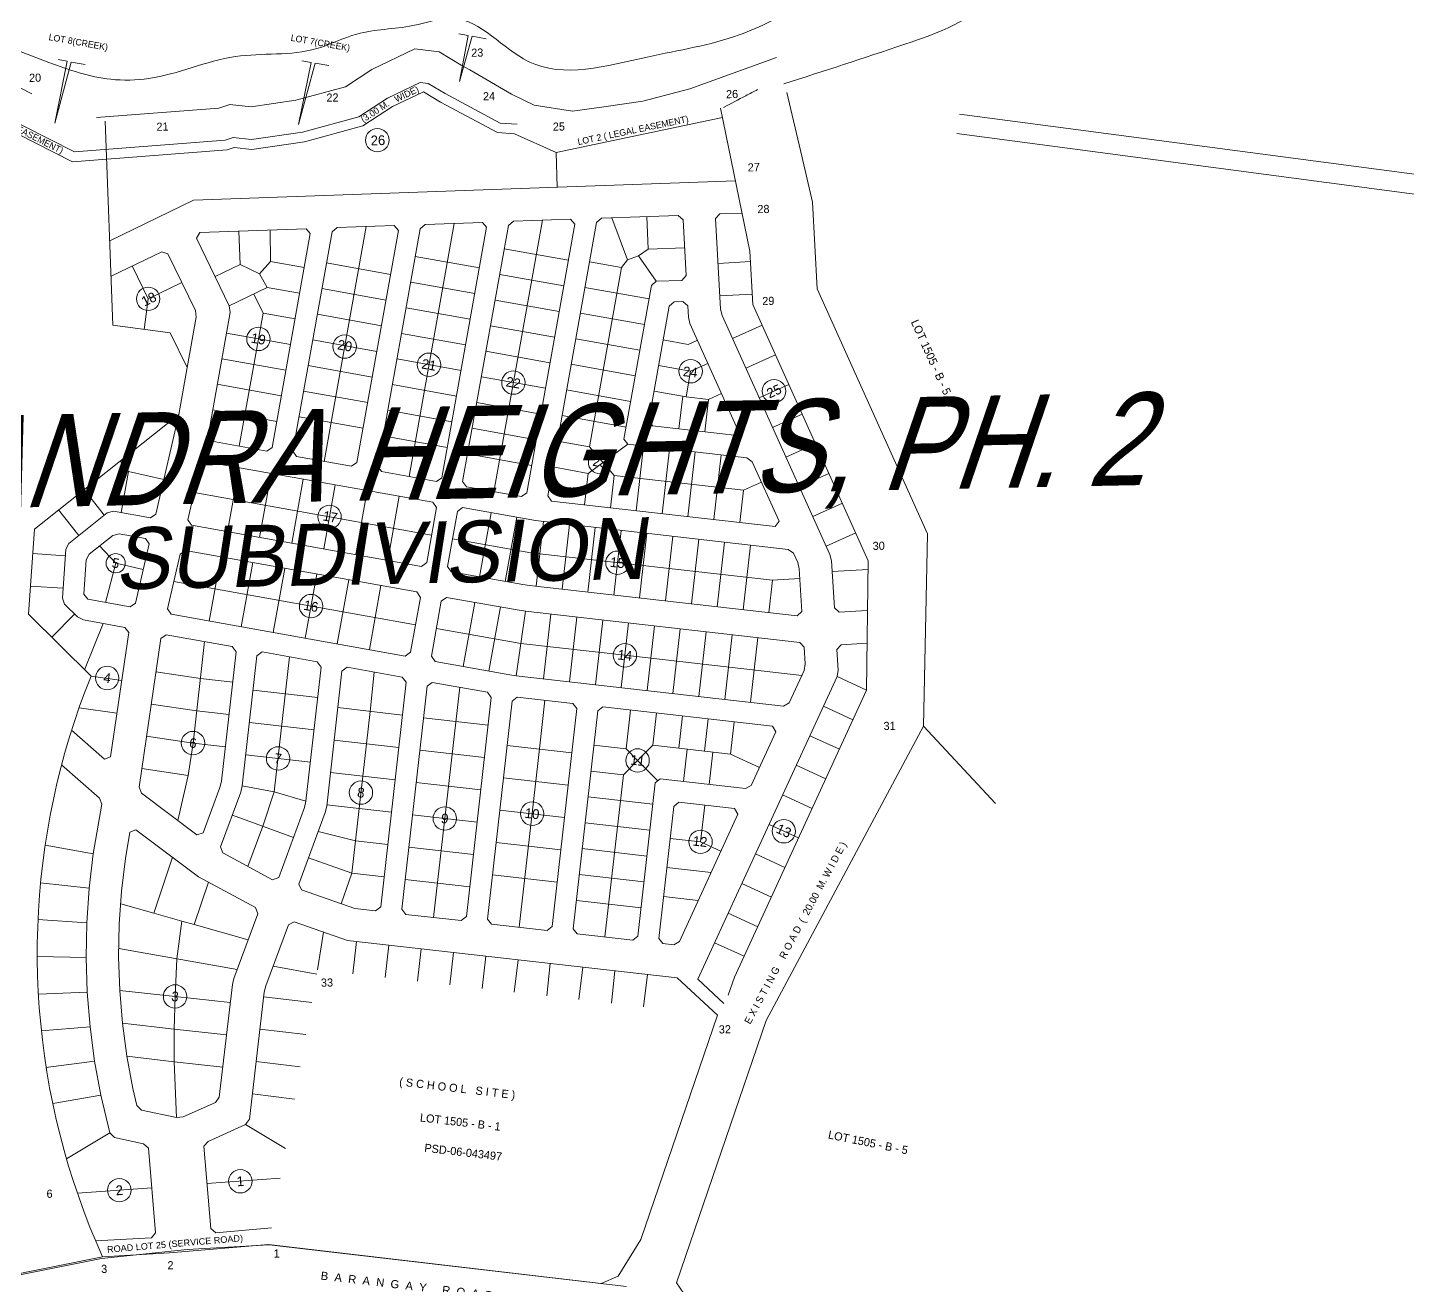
# Model space of a CAD drawing. Header units: metres. Extents: x -460 to 31334, y -1777 to 24987.
# Drawn here: x 76.6594 to 76.9366, y -753.3866 to -753.134 of the extents above; entities that cross this region are included whole.
import ezdxf
from ezdxf.enums import TextEntityAlignment as Align

# ---------------------------------------------------------------- set-up
doc = ezdxf.new("R2010")
doc.units = ezdxf.units.M
doc.header["$MEASUREMENT"] = 0
doc.linetypes.add('CENTERX2', pattern=[4, 2.5, -0.5, 0.5, -0.5])
doc.linetypes.add('PHANTOM2', pattern=[1.25, 0.625, -0.125, 0.125, -0.125, 0.125, -0.125])
doc.layers.add('VICINITY_MAP', color=7, linetype='Continuous', lineweight=13)
doc.styles.add('AREA', font='leroy.shx', dxfattribs={"height": 2})
doc.styles.add('BLKNO', font='leroy.shx', dxfattribs={"height": 3})
doc.styles.add('LDX-0', font='leroy.shx')
doc.styles.add('LOT_NO', font='ARIALN.TTF', dxfattribs={"width": 1.5})
doc.styles.add('PX-0', font='leroy')
doc.styles.get("Standard").update_dxf_attribs({"font": 'arial.ttf'})

msp = doc.modelspace()

# ---------------------------------------------------------------- linework, layer by layer
at = {"layer": 'VICINITY_MAP', "color": 250, "lineweight": 0}
for p, q in [((76.73174, -753.14817), (76.7383, -753.14502)), ((76.73271, -753.14988), (76.73891, -753.14691)), ((76.7383, -753.14502), (76.7399, -753.14522)), ((76.73891, -753.14691), (76.74234, -753.14897)), ((76.7399, -753.14522), (76.74331, -753.14726)), ((76.65061, -753.14978), (76.66885, -753.15899)), ((76.72596, -753.15194), (76.73174, -753.14817)), ((76.72677, -753.15375), (76.73271, -753.14988)), ((76.74234, -753.14897), (76.75379, -753.1551)), ((76.74331, -753.14726), (76.75434, -753.15318)), ((76.64948, -753.1514), (76.66846, -753.16099)), ((76.71463, -753.15503), (76.72596, -753.15194)), ((76.76557, -753.15911), (76.79899, -753.1521)), ((76.80452, -753.17888), (76.79859, -753.15018)), ((76.84661, -753.15137), (77.16485, -753.19337)), ((76.67655, -753.19377), (76.67502, -753.15278)), ((76.7044, -753.15649), (76.71463, -753.15503)), ((76.71503, -753.15695), (76.72677, -753.15375)), ((76.75379, -753.1551), (76.75724, -753.15535)), ((76.75434, -753.15318), (76.75773, -753.15342)), ((76.75724, -753.15535), (76.76557, -753.15911)), ((76.84609, -753.15531), (77.16364, -753.19722)), ((76.66885, -753.15899), (76.69911, -753.15662)), ((76.69911, -753.15662), (76.70072, -753.15609)), ((76.69949, -753.15856), (76.70093, -753.15809)), ((76.70072, -753.15609), (76.7044, -753.15649)), ((76.70093, -753.15809), (76.70444, -753.15847)), ((76.70444, -753.15847), (76.71503, -753.15695)), ((76.66846, -753.16099), (76.69949, -753.15856)), ((76.76557, -753.15911), (76.76581, -753.16605)), ((76.69273, -753.16867), (76.8016, -753.16476)), ((76.67592, -753.1768), (76.69273, -753.16867)), ((76.7747, -753.17227), (76.79012, -753.17172)), ((76.78407, -753.17848), (76.78383, -753.17194)), ((76.79108, -753.1726), (76.79012, -753.17172)), ((76.79762, -753.17238), (76.7985, -753.17142)), ((76.7985, -753.17142), (76.80295, -753.17126)), ((76.69401, -753.17517), (76.71535, -753.1744)), ((76.70822, -753.181), (76.70814, -753.17468)), ((76.7162, -753.17539), (76.71535, -753.1744)), ((76.72741, -753.17397), (76.71898, -753.22111)), ((76.72058, -753.17504), (76.72157, -753.17418)), ((76.72157, -753.17418), (76.73306, -753.17377)), ((76.73391, -753.17475), (76.72558, -753.22135)), ((76.73829, -753.1744), (76.72976, -753.2221)), ((76.73306, -753.17377), (76.73391, -753.17475)), ((76.74512, -753.17333), (76.73603, -753.22416)), ((76.73829, -753.1744), (76.73928, -753.17354)), ((76.73928, -753.17354), (76.75077, -753.17313)), ((76.75162, -753.17412), (76.74263, -753.2244)), ((76.756, -753.17376), (76.74681, -753.22515)), ((76.75077, -753.17313), (76.75162, -753.17412)), ((76.76283, -753.1727), (76.75308, -753.22721)), ((76.756, -753.17376), (76.75699, -753.17291)), ((76.75699, -753.17291), (76.76848, -753.17249)), ((76.76933, -753.17348), (76.75968, -753.22745)), ((76.77371, -753.17313), (76.76389, -753.22806)), ((76.76848, -753.17249), (76.76933, -753.17348)), ((76.77371, -753.17313), (76.7747, -753.17227)), ((76.77994, -753.18064), (76.7768, -753.1722)), ((76.79108, -753.1726), (76.7917, -753.18381)), ((76.79762, -753.17238), (76.79861, -753.19056)), ((76.69334, -753.17629), (76.69401, -753.17517)), ((76.69992, -753.18991), (76.69334, -753.17629)), ((76.70211, -753.18159), (76.70187, -753.17489)), ((76.7162, -753.17539), (76.70853, -753.2183)), ((76.72058, -753.17504), (76.71271, -753.21905)), ((76.67618, -753.18393), (76.68636, -753.17901)), ((76.68636, -753.17901), (76.6876, -753.17944)), ((76.69311, -753.19084), (76.6876, -753.17944)), ((76.7373, -753.17997), (76.75017, -753.18227)), ((76.75517, -753.17843), (76.76804, -753.18074)), ((76.78213, -753.17982), (76.77994, -753.18064)), ((76.78213, -753.17982), (76.78407, -753.17848)), ((76.78571, -753.18496), (76.78213, -753.17982)), ((76.78407, -753.17848), (76.79139, -753.17821)), ((76.68363, -753.18848), (76.68044, -753.18187)), ((76.70211, -753.18159), (76.69707, -753.18402)), ((76.70598, -753.18347), (76.70211, -753.18159)), ((76.70598, -753.18347), (76.70822, -753.181)), ((76.71498, -753.18221), (76.70822, -753.181)), ((76.73233, -753.18359), (76.71946, -753.18128)), ((76.77873, -753.18219), (76.77229, -753.21823)), ((76.77873, -753.18219), (76.7723, -753.18104)), ((76.77994, -753.18064), (76.77873, -753.18219)), ((76.79811, -753.18136), (76.80464, -753.181)), ((76.69039, -753.18522), (76.68363, -753.18848)), ((76.70755, -753.18619), (76.70598, -753.18347)), ((76.73638, -753.18512), (76.74924, -753.18742)), ((76.75425, -753.18358), (76.76712, -753.18588)), ((76.78473, -753.18581), (76.77921, -753.21664)), ((76.78571, -753.18496), (76.78473, -753.18581)), ((76.78571, -753.18496), (76.79082, -753.18477)), ((76.79082, -753.18477), (76.7917, -753.18381)), ((76.68363, -753.18848), (76.68281, -753.19462)), ((76.70755, -753.18619), (76.69992, -753.18991)), ((76.70671, -753.19135), (76.70488, -753.18751)), ((76.71406, -753.18736), (76.70755, -753.18619)), ((76.73141, -753.18873), (76.71854, -753.18643)), ((76.75333, -753.18873), (76.7662, -753.19103)), ((76.78425, -753.18849), (76.77138, -753.18619)), ((76.79847, -753.18788), (76.80499, -753.18753)), ((76.69329, -753.19214), (76.69311, -753.19084)), ((76.70009, -753.1912), (76.69566, -753.216)), ((76.70009, -753.1912), (76.69992, -753.18991)), ((76.70671, -753.19135), (76.70193, -753.21806)), ((76.71314, -753.1925), (76.70671, -753.19135)), ((76.73545, -753.19027), (76.74832, -753.19257)), ((76.78333, -753.19364), (76.77046, -753.19134)), ((76.7883, -753.18994), (76.78419, -753.21293)), ((76.7883, -753.18994), (76.78929, -753.18908)), ((76.78929, -753.18908), (76.79107, -753.18902)), ((76.79203, -753.1899), (76.79107, -753.18902)), ((76.79203, -753.1899), (76.79215, -753.19214)), ((76.79861, -753.19056), (76.79892, -753.19183)), ((76.68803, -753.19532), (76.67655, -753.19377)), ((76.69329, -753.19214), (76.69148, -753.20224)), ((76.73049, -753.19388), (76.71762, -753.19158)), ((76.75241, -753.19388), (76.76527, -753.19618)), ((76.79215, -753.19214), (76.79246, -753.19341)), ((76.79246, -753.19341), (76.8021, -753.21478)), ((76.79892, -753.19183), (76.82057, -753.23983)), ((76.80101, -753.19645), (76.80696, -753.19376)), ((76.68803, -753.19532), (76.69148, -753.20224)), ((76.71222, -753.19765), (76.69935, -753.19535)), ((76.72957, -753.19903), (76.7167, -753.19673)), ((76.73453, -753.19541), (76.7474, -753.19772)), ((76.78241, -753.19879), (76.76954, -753.19649)), ((76.79213, -753.19762), (76.78709, -753.19672)), ((76.79398, -753.19678), (76.79213, -753.19762)), ((76.75149, -753.19902), (76.76435, -753.20133)), ((76.80369, -753.20241), (76.80965, -753.19972)), ((76.69148, -753.20224), (76.68979, -753.21169)), ((76.7113, -753.2028), (76.69843, -753.2005)), ((76.72865, -753.20418), (76.71578, -753.20187)), ((76.73362, -753.20055), (76.74648, -753.20285)), ((76.78148, -753.20394), (76.76862, -753.20163)), ((76.79261, -753.20302), (76.78617, -753.20186)), ((76.79261, -753.20302), (76.79609, -753.20144)), ((76.75057, -753.20415), (76.76344, -753.20645)), ((76.79261, -753.20302), (76.79168, -753.20816)), ((76.71038, -753.20795), (76.69751, -753.20564)), ((76.72773, -753.20932), (76.71486, -753.20702)), ((76.73269, -753.20571), (76.74556, -753.20801)), ((76.78056, -753.20908), (76.76769, -753.20678)), ((76.79168, -753.20816), (76.78525, -753.20701)), ((76.79026, -753.21458), (76.79101, -753.20804)), ((76.7962, -753.20867), (76.79882, -753.20749)), ((76.80638, -753.20837), (76.81234, -753.20568)), ((76.70946, -753.21309), (76.69659, -753.21079)), ((76.73177, -753.21086), (76.74464, -753.21316)), ((76.74964, -753.20932), (76.76251, -753.21162)), ((76.7962, -753.20867), (76.79168, -753.20816)), ((76.7962, -753.20867), (76.79546, -753.21517)), ((76.66078, -753.23471), (76.68979, -753.21169)), ((76.68979, -753.21169), (76.68518, -753.23174)), ((76.72681, -753.21447), (76.71394, -753.21217)), ((76.77964, -753.21423), (76.76677, -753.21193)), ((76.78497, -753.21398), (76.78419, -753.21293)), ((76.80907, -753.21432), (76.81503, -753.21164)), ((76.69566, -753.216), (76.69641, -753.21707)), ((76.73085, -753.216), (76.74372, -753.21831)), ((76.74872, -753.21447), (76.76159, -753.21677)), ((76.80133, -753.21584), (76.78497, -753.21398)), ((76.80133, -753.21584), (76.8021, -753.21478)), ((76.70746, -753.21904), (76.69641, -753.21707)), ((76.70746, -753.21904), (76.70853, -753.2183)), ((76.71346, -753.22012), (76.71271, -753.21905)), ((76.77229, -753.21823), (76.76585, -753.21708)), ((76.77201, -753.22354), (76.77999, -753.21769)), ((76.77229, -753.21823), (76.77722, -753.22395)), ((76.77921, -753.21664), (76.77999, -753.21769)), ((76.80393, -753.22041), (76.77999, -753.21769)), ((76.78316, -753.21805), (76.78168, -753.23104)), ((76.78835, -753.21864), (76.78688, -753.23163)), ((76.81175, -753.22028), (76.81771, -753.2176)), ((76.6797, -753.22312), (76.67803, -753.22102)), ((76.69415, -753.2219), (76.69163, -753.23285)), ((76.69415, -753.2219), (76.69524, -753.22118)), ((76.74081, -753.22933), (76.69524, -753.22118)), ((76.72451, -753.22209), (76.71346, -753.22012)), ((76.72558, -753.22135), (76.72451, -753.22209)), ((76.7478, -753.21961), (76.76067, -753.22192)), ((76.79355, -753.21923), (76.79207, -753.23222)), ((76.79874, -753.21982), (76.79727, -753.23281)), ((76.80499, -753.22118), (76.80393, -753.22041)), ((76.80499, -753.22118), (76.81039, -753.23315)), ((76.6797, -753.22312), (76.67822, -753.23141)), ((76.6797, -753.22312), (76.68679, -753.22473)), ((76.70189, -753.22237), (76.69959, -753.23523)), ((76.70832, -753.22352), (76.70602, -753.23638)), ((76.71476, -753.22467), (76.71246, -753.23754)), ((76.73051, -753.22317), (76.72976, -753.2221)), ((76.74156, -753.22514), (76.73051, -753.22317)), ((76.74263, -753.2244), (76.74156, -753.22514)), ((76.76493, -753.22222), (76.77201, -753.22354)), ((76.77201, -753.22354), (76.77129, -753.22986)), ((76.77722, -753.22395), (76.77649, -753.23045)), ((76.8032, -753.2269), (76.77722, -753.22395)), ((76.81444, -753.22624), (76.8204, -753.22355)), ((76.67482, -753.23191), (76.67076, -753.22679)), ((76.74057, -753.23592), (76.69289, -753.22739)), ((76.72119, -753.22582), (76.71889, -753.23869)), ((76.72763, -753.22697), (76.72533, -753.23984)), ((76.74681, -753.22515), (76.74756, -753.22622)), ((76.75861, -753.22819), (76.74756, -753.22622)), ((76.75968, -753.22745), (76.75861, -753.22819)), ((76.8032, -753.2269), (76.80247, -753.2334)), ((76.8032, -753.2269), (76.80683, -753.22527)), ((76.73406, -753.22812), (76.73176, -753.24099)), ((76.74156, -753.2304), (76.74081, -753.22933)), ((76.76389, -753.22806), (76.76467, -753.22911)), ((76.80962, -753.23421), (76.76467, -753.22911)), ((76.81713, -753.2322), (76.82309, -753.22951)), ((76.66564, -753.23086), (76.6697, -753.23598)), ((76.66767, -753.23759), (76.6754, -753.23145)), ((76.6754, -753.23145), (76.67667, -753.23113)), ((76.68409, -753.23246), (76.67667, -753.23113)), ((76.68409, -753.23246), (76.68518, -753.23174)), ((76.69235, -753.23394), (76.69163, -753.23285)), ((76.74156, -753.2304), (76.73958, -753.24145)), ((76.74574, -753.23115), (76.74376, -753.2422)), ((76.74574, -753.23115), (76.74681, -753.2304)), ((76.76146, -753.23302), (76.74681, -753.2304)), ((76.75252, -753.23142), (76.75022, -753.24429)), ((76.75766, -753.23234), (76.75536, -753.24521)), ((76.81222, -753.23878), (76.76146, -753.23302)), ((76.65961, -753.25182), (76.66078, -753.23471)), ((76.67654, -753.23597), (76.67781, -753.23565)), ((76.68309, -753.2366), (76.67781, -753.23565)), ((76.73851, -753.2422), (76.69235, -753.23394)), ((76.76305, -753.2332), (76.76158, -753.24619)), ((76.76825, -753.23379), (76.76677, -753.24678)), ((76.77344, -753.23438), (76.77197, -753.24737)), ((76.77864, -753.23497), (76.77717, -753.24796)), ((76.78384, -753.23556), (76.78236, -753.24855)), ((76.80962, -753.23421), (76.81039, -753.23315)), ((76.81982, -753.23816), (76.82577, -753.23547)), ((76.66706, -753.23875), (76.66767, -753.23759)), ((76.67178, -753.23975), (76.67654, -753.23597)), ((76.67711, -753.24157), (76.67388, -753.23808)), ((76.68381, -753.23769), (76.68108, -753.2496)), ((76.68309, -753.2366), (76.68381, -753.23769)), ((76.76051, -753.23949), (76.74475, -753.23667)), ((76.78903, -753.23615), (76.78756, -753.24914)), ((76.79423, -753.23674), (76.79275, -753.24973)), ((76.79942, -753.23733), (76.79795, -753.25032)), ((76.80462, -753.23792), (76.80315, -753.25091)), ((76.66697, -753.24008), (76.66045, -753.23964)), ((76.66639, -753.24856), (76.66706, -753.23875)), ((76.6707, -753.24777), (76.67117, -753.24091)), ((76.67117, -753.24091), (76.67178, -753.23975)), ((76.69005, -753.23976), (76.68753, -753.25071)), ((76.69005, -753.23976), (76.69114, -753.23903)), ((76.73759, -753.24734), (76.69114, -753.23903)), ((76.69589, -753.25317), (76.6982, -753.2403)), ((76.80908, -753.245), (76.76051, -753.23949)), ((76.81327, -753.23955), (76.81222, -753.23878)), ((76.81327, -753.23955), (76.81412, -753.24143)), ((76.82057, -753.23983), (76.82089, -753.2411)), ((76.82089, -753.2411), (76.82148, -753.25055)), ((76.67711, -753.24157), (76.67508, -753.24944)), ((76.67711, -753.24157), (76.68263, -753.24284)), ((76.70233, -753.25432), (76.70463, -753.24145)), ((76.70876, -753.25547), (76.71107, -753.2426)), ((76.7152, -753.25662), (76.7175, -753.24375)), ((76.73958, -753.24145), (76.73851, -753.2422)), ((76.74451, -753.24327), (76.74376, -753.2422)), ((76.75892, -753.24585), (76.74451, -753.24327)), ((76.81412, -753.24143), (76.81444, -753.2427)), ((76.81444, -753.2427), (76.81497, -753.25124)), ((76.82102, -753.24326), (76.82828, -753.24281)), ((76.66652, -753.2466), (76.66, -753.24616)), ((76.73735, -753.25394), (76.68878, -753.24525)), ((76.72163, -753.25777), (76.72393, -753.2449)), ((76.72807, -753.25892), (76.73037, -753.24605)), ((76.75892, -753.24585), (76.76022, -753.24604)), ((76.81402, -753.25214), (76.76022, -753.24604)), ((76.80908, -753.245), (76.80834, -753.2515)), ((76.80908, -753.245), (76.81456, -753.24466)), ((76.66685, -753.24978), (76.66639, -753.24856)), ((76.66639, -753.24856), (76.66639, -753.24856)), ((76.6707, -753.24777), (76.6715, -753.2488)), ((76.67999, -753.25032), (76.6715, -753.2488)), ((76.67999, -753.25032), (76.68108, -753.2496)), ((76.73833, -753.24842), (76.73636, -753.25946)), ((76.73759, -753.24734), (76.73833, -753.24842)), ((76.74252, -753.24916), (76.74054, -753.26021)), ((76.74252, -753.24916), (76.74359, -753.24842)), ((76.75817, -753.25102), (76.74359, -753.24842)), ((76.74924, -753.24943), (76.74694, -753.2623)), ((76.67215, -753.26424), (76.65961, -753.25182)), ((76.66426, -753.25642), (76.66886, -753.25177)), ((76.66945, -753.25236), (76.66685, -753.24978)), ((76.66945, -753.25236), (76.67061, -753.25296)), ((76.68753, -753.25071), (76.68825, -753.2518)), ((76.73528, -753.26021), (76.68825, -753.2518)), ((76.75439, -753.25035), (76.75208, -753.26322)), ((76.75946, -753.25121), (76.75757, -753.26416)), ((76.75817, -753.25102), (76.75946, -753.25121)), ((76.81452, -753.25746), (76.75946, -753.25121)), ((76.76455, -753.25179), (76.76308, -753.26478)), ((76.76975, -753.25238), (76.76827, -753.26537)), ((76.81402, -753.25214), (76.81497, -753.25124)), ((76.82148, -753.25055), (76.82246, -753.25141)), ((76.82246, -753.25141), (76.82806, -753.25106)), ((76.67896, -753.25445), (76.67061, -753.25296)), ((76.67086, -753.26296), (76.67459, -753.25367)), ((76.67896, -753.25445), (76.67972, -753.25551)), ((76.75852, -753.25768), (76.74153, -753.25469)), ((76.77494, -753.25297), (76.77347, -753.26596)), ((76.78014, -753.25356), (76.7794, -753.26006)), ((76.78534, -753.25415), (76.78386, -753.26714)), ((76.79053, -753.25474), (76.78906, -753.26773)), ((76.67607, -753.28044), (76.67972, -753.25551)), ((76.68179, -753.28652), (76.68615, -753.25669)), ((76.68615, -753.25669), (76.68722, -753.25593)), ((76.70052, -753.25831), (76.68722, -753.25593)), ((76.69264, -753.27768), (76.69496, -753.25731)), ((76.7794, -753.26006), (76.75852, -753.25768)), ((76.79573, -753.25533), (76.79425, -753.26832)), ((76.80092, -753.25592), (76.79945, -753.26891)), ((76.80612, -753.25651), (76.80465, -753.2695)), ((76.81542, -753.25841), (76.81452, -753.25746)), ((76.822, -753.25892), (76.82286, -753.25794)), ((76.82286, -753.25794), (76.82808, -753.25761)), ((76.69836, -753.28531), (76.7013, -753.25936)), ((76.70052, -753.25831), (76.7013, -753.25936)), ((76.70252, -753.2863), (76.70549, -753.26017)), ((76.70549, -753.26017), (76.70653, -753.25939)), ((76.71761, -753.26137), (76.70653, -753.25939)), ((76.70896, -753.2875), (76.71204, -753.26037)), ((76.73636, -753.25946), (76.73528, -753.26021)), ((76.74129, -753.26129), (76.74054, -753.26021)), ((76.7794, -753.26006), (76.77867, -753.26655)), ((76.81493, -753.26409), (76.7794, -753.26006)), ((76.81542, -753.25841), (76.81563, -753.2618)), ((76.822, -753.25892), (76.82226, -753.26303)), ((76.69412, -753.26469), (76.68518, -753.26338)), ((76.71533, -753.28934), (76.71839, -753.26241)), ((76.71839, -753.26241), (76.71761, -753.26137)), ((76.7195, -753.29032), (76.72257, -753.26322)), ((76.72257, -753.26322), (76.72362, -753.26244)), ((76.73469, -753.26442), (76.72362, -753.26244)), ((76.72823, -753.27131), (76.72906, -753.26341)), ((76.75628, -753.26397), (76.74129, -753.26129)), ((76.81239, -753.26961), (76.81539, -753.26308)), ((76.81563, -753.2618), (76.81539, -753.26308)), ((76.82202, -753.26432), (76.82226, -753.26303)), ((76.67215, -753.26424), (76.67831, -753.26514)), ((76.69412, -753.26469), (76.70061, -753.26542)), ((76.73036, -753.31057), (76.73547, -753.26547)), ((76.73458, -753.31105), (76.73966, -753.26628)), ((76.73547, -753.26547), (76.73469, -753.26442)), ((76.73966, -753.26628), (76.74071, -753.2655)), ((76.75178, -753.26748), (76.74071, -753.2655)), ((76.75628, -753.26397), (76.75757, -753.26416)), ((76.81125, -753.27025), (76.75757, -753.26416)), ((76.79357, -753.26459), (76.79357, -753.26459)), ((76.79405, -753.32512), (76.82202, -753.26432)), ((76.82202, -753.26432), (76.82796, -753.26705)), ((76.7177, -753.26852), (76.70471, -753.26705)), ((76.74097, -753.31271), (76.74621, -753.26648)), ((76.74757, -753.31253), (76.75256, -753.26853)), ((76.75178, -753.26748), (76.75256, -753.26853)), ((76.75675, -753.26927), (76.75778, -753.26846)), ((76.76893, -753.26972), (76.75778, -753.26846)), ((76.76224, -753.27887), (76.76332, -753.26908)), ((76.79319, -753.26789), (76.79319, -753.26789)), ((76.80145, -753.32467), (76.82796, -753.26705)), ((76.67735, -753.27169), (76.66976, -753.27058)), ((76.69338, -753.27118), (76.68423, -753.26984)), ((76.69338, -753.27118), (76.69988, -753.27192)), ((76.72174, -753.27057), (76.73473, -753.27205)), ((76.72455, -753.30378), (76.72823, -753.27131)), ((76.75179, -753.31301), (76.75675, -753.26927)), ((76.76478, -753.31448), (76.76974, -753.27074)), ((76.76893, -753.26972), (76.76974, -753.27074)), ((76.769, -753.31496), (76.77396, -753.27122)), ((76.77396, -753.27122), (76.77499, -753.27041)), ((76.80908, -753.27428), (76.77499, -753.27041)), ((76.77968, -753.27884), (76.78056, -753.27104)), ((76.78502, -753.27813), (76.78576, -753.27163)), ((76.81125, -753.27025), (76.81239, -753.26961)), ((76.81929, -753.27026), (76.82522, -753.27299)), ((76.71696, -753.27502), (76.70397, -753.27354)), ((76.75193, -753.27408), (76.73894, -753.27261)), ((76.79022, -753.27872), (76.79096, -753.27222)), ((76.79541, -753.27931), (76.79615, -753.27281)), ((76.80061, -753.27989), (76.80135, -753.2734)), ((76.80972, -753.27542), (76.80908, -753.27428)), ((76.67484, -753.28089), (76.66826, -753.27507)), ((76.69264, -753.27768), (76.68328, -753.27631)), ((76.721, -753.27707), (76.73399, -753.27854)), ((76.80477, -753.28617), (76.80972, -753.27542)), ((76.81655, -753.2762), (76.82249, -753.27893)), ((76.69264, -753.27768), (76.69169, -753.28417)), ((76.69264, -753.27768), (76.69914, -753.27841)), ((76.71622, -753.28151), (76.70323, -753.28004)), ((76.75119, -753.28057), (76.7382, -753.2791)), ((76.76874, -753.27961), (76.75575, -753.27814)), ((76.75818, -753.31466), (76.76224, -753.27887)), ((76.77968, -753.27884), (76.77318, -753.2781)), ((76.77968, -753.27884), (76.78196, -753.28117)), ((76.78196, -753.28117), (76.78502, -753.27813)), ((76.80061, -753.27989), (76.78502, -753.27813)), ((76.79115, -753.2854), (76.79189, -753.2789)), ((76.79634, -753.28599), (76.79708, -753.27949)), ((76.80061, -753.27989), (76.80643, -753.28257)), ((76.67386, -753.28874), (76.66625, -753.28202)), ((76.67484, -753.28089), (76.67607, -753.28044)), ((76.69169, -753.28417), (76.68234, -753.28278)), ((76.77909, -753.28403), (76.78196, -753.28117)), ((76.78196, -753.28117), (76.78599, -753.28528)), ((76.81382, -753.28213), (76.81976, -753.28487)), ((76.69169, -753.28417), (76.68958, -753.2932)), ((76.69806, -753.28658), (76.69836, -753.28531)), ((76.72026, -753.28356), (76.73325, -753.28504)), ((76.75046, -753.28707), (76.73747, -753.2856)), ((76.768, -753.28611), (76.75501, -753.28463)), ((76.77909, -753.28403), (76.77259, -753.28329)), ((76.77539, -753.31661), (76.77909, -753.28403)), ((76.78199, -753.31643), (76.78548, -753.28569)), ((76.78548, -753.28569), (76.7865, -753.28487)), ((76.80363, -753.28682), (76.7865, -753.28487)), ((76.68179, -753.28652), (76.68229, -753.28773)), ((76.69343, -753.2961), (76.68229, -753.28773)), ((76.69806, -753.28658), (76.69469, -753.29573)), ((76.70222, -753.28757), (76.69819, -753.29852)), ((76.70222, -753.28757), (76.70252, -753.2863)), ((76.70252, -753.2863), (76.70896, -753.2875)), ((76.70665, -753.29439), (76.70896, -753.2875)), ((76.71533, -753.28934), (76.70896, -753.2875)), ((76.78499, -753.28996), (76.772, -753.28849)), ((76.80363, -753.28682), (76.80477, -753.28617)), ((76.81109, -753.28807), (76.81703, -753.2908)), ((76.67429, -753.28997), (76.67259, -753.29992)), ((76.67386, -753.28874), (76.67429, -753.28997)), ((76.71503, -753.29061), (76.70985, -753.30469)), ((76.71503, -753.29061), (76.71533, -753.28934)), ((76.7192, -753.2916), (76.7195, -753.29032)), ((76.71953, -753.29006), (76.73252, -753.29153)), ((76.76726, -753.2926), (76.75427, -753.29113)), ((76.78621, -753.31691), (76.78922, -753.29039)), ((76.78922, -753.29039), (76.79025, -753.28957)), ((76.80145, -753.29085), (76.79025, -753.28957)), ((76.79543, -753.29016), (76.7946, -753.29751)), ((76.80145, -753.29085), (76.80209, -753.29198)), ((76.71281, -753.29666), (76.70054, -753.29214)), ((76.7192, -753.2916), (76.71389, -753.306)), ((76.74972, -753.29356), (76.73673, -753.29209)), ((76.7844, -753.29516), (76.77141, -753.29369)), ((76.79034, -753.31754), (76.80209, -753.29198)), ((76.80836, -753.29401), (76.8143, -753.29674)), ((76.67997, -753.29556), (76.67906, -753.30086)), ((76.67997, -753.29556), (76.68118, -753.29508)), ((76.69377, -753.30453), (76.68118, -753.29508)), ((76.69469, -753.29573), (76.69343, -753.2961)), ((76.70665, -753.29439), (76.70366, -753.30246)), ((76.72529, -753.29729), (76.71778, -753.29544)), ((76.7946, -753.29751), (76.78849, -753.29682)), ((76.67259, -753.29992), (76.66293, -753.2982)), ((76.69819, -753.29852), (76.69865, -753.29974)), ((76.72529, -753.29729), (76.73178, -753.29802)), ((76.74898, -753.30006), (76.73599, -753.29859)), ((76.76652, -753.2991), (76.75354, -753.29762)), ((76.78381, -753.30036), (76.77083, -753.29888)), ((76.7946, -753.29751), (76.79869, -753.29939)), ((76.67259, -753.29992), (76.67177, -753.30684)), ((76.67906, -753.30086), (76.67828, -753.30745)), ((76.68476, -753.31183), (76.68849, -753.30056)), ((76.69865, -753.29974), (76.70862, -753.30515)), ((76.72455, -753.30378), (76.71583, -753.30074)), ((76.80563, -753.29995), (76.81156, -753.30268)), ((76.69377, -753.30453), (76.70518, -753.31072)), ((76.70862, -753.30515), (76.70985, -753.30469)), ((76.72455, -753.30378), (76.72239, -753.30995)), ((76.72455, -753.30378), (76.73104, -753.30452)), ((76.74825, -753.30655), (76.73526, -753.30508)), ((76.76579, -753.30559), (76.7528, -753.30412)), ((76.78323, -753.30555), (76.77024, -753.30408)), ((76.79672, -753.30367), (76.78783, -753.30267)), ((76.67177, -753.30684), (76.662, -753.30575)), ((76.67177, -753.30684), (76.67129, -753.31378)), ((76.67828, -753.30745), (76.67782, -753.31407)), ((76.69285, -753.31413), (76.69576, -753.30561)), ((76.71389, -753.306), (76.71445, -753.30718)), ((76.72514, -753.31091), (76.71445, -753.30718)), ((76.80289, -753.30589), (76.80883, -753.30862)), ((76.67811, -753.30994), (76.68476, -753.31183)), ((76.73036, -753.31057), (76.72933, -753.31139)), ((76.78264, -753.31075), (76.76965, -753.30927)), ((76.79413, -753.3093), (76.78717, -753.30851)), ((76.67129, -753.31378), (76.66147, -753.31312)), ((76.68476, -753.31183), (76.69041, -753.31344)), ((76.69041, -753.31344), (76.68938, -753.321)), ((76.69041, -753.31344), (76.69285, -753.31413)), ((76.70564, -753.31194), (76.70086, -753.32492)), ((76.70564, -753.31194), (76.70518, -753.31072)), ((76.72933, -753.31139), (76.72514, -753.31091)), ((76.73539, -753.31208), (76.73458, -753.31105)), ((76.74654, -753.31334), (76.73539, -753.31208)), ((76.74757, -753.31253), (76.74654, -753.31334)), ((76.7526, -753.31403), (76.75179, -753.31301)), ((76.80016, -753.31183), (76.8061, -753.31456)), ((76.67129, -753.31378), (76.67116, -753.32075)), ((76.67782, -753.31407), (76.6777, -753.3207)), ((76.69285, -753.31413), (76.7037, -753.31721)), ((76.71179, -753.31415), (76.70726, -753.32645)), ((76.71179, -753.31415), (76.71297, -753.31359)), ((76.72367, -753.31732), (76.71297, -753.31359)), ((76.71765, -753.32322), (76.71888, -753.31565)), ((76.76376, -753.31529), (76.7526, -753.31403)), ((76.76376, -753.31529), (76.76478, -753.31448)), ((76.769, -753.31496), (76.76981, -753.31598)), ((76.78097, -753.31725), (76.76981, -753.31598)), ((76.70151, -753.32315), (76.67773, -753.31893)), ((76.78989, -753.32484), (76.72367, -753.31732)), ((76.72546, -753.31753), (76.72472, -753.32402)), ((76.73195, -753.31826), (76.73121, -753.32476)), ((76.73845, -753.319), (76.73771, -753.3255)), ((76.78097, -753.31725), (76.78199, -753.31643)), ((76.78621, -753.31691), (76.78703, -753.31794)), ((76.7892, -753.31818), (76.78703, -753.31794)), ((76.7892, -753.31818), (76.79034, -753.31754)), ((76.79743, -753.31776), (76.80337, -753.3205)), ((76.67116, -753.32075), (76.6613, -753.32051)), ((76.67116, -753.32075), (76.67138, -753.32771)), ((76.6777, -753.3207), (76.67791, -753.32733)), ((76.68938, -753.321), (76.68903, -753.32856)), ((76.74494, -753.31974), (76.7442, -753.32623)), ((76.75144, -753.32047), (76.7507, -753.32697)), ((76.75793, -753.32121), (76.75719, -753.32771)), ((76.70873, -753.32246), (76.7175, -753.32405)), ((76.76442, -753.32195), (76.76369, -753.32844)), ((76.77092, -753.32269), (76.77018, -753.32918)), ((76.77741, -753.32342), (76.77668, -753.32992)), ((76.78391, -753.32416), (76.78317, -753.33065)), ((76.6979, -753.34878), (76.70056, -753.32619)), ((76.70056, -753.32619), (76.70086, -753.32492)), ((76.70696, -753.32772), (76.70726, -753.32645)), ((76.79801, -753.33234), (76.78989, -753.32484)), ((76.79929, -753.32996), (76.79405, -753.32512)), ((76.80016, -753.32832), (76.80145, -753.32467)), ((76.67138, -753.32771), (76.66157, -753.32812)), ((76.67138, -753.32771), (76.67195, -753.33465)), ((76.67791, -753.32733), (76.67846, -753.33395)), ((76.68903, -753.32856), (76.67791, -753.32733)), ((76.68903, -753.32856), (76.68887, -753.33512)), ((76.70013, -753.32978), (76.68903, -753.32856)), ((76.70396, -753.35322), (76.70696, -753.32772)), ((76.71648, -753.32978), (76.70685, -753.32865)), ((76.67195, -753.33465), (76.66216, -753.33548)), ((76.67195, -753.33465), (76.67287, -753.34155)), ((76.67846, -753.33395), (76.67933, -753.34052)), ((76.68887, -753.33512), (76.67846, -753.33395)), ((76.68887, -753.33512), (76.68888, -753.34169)), ((76.69937, -753.33627), (76.68887, -753.33512)), ((76.71532, -753.33623), (76.70608, -753.33514)), ((76.68888, -753.34169), (76.67933, -753.34052)), ((76.67933, -753.34052), (76.68054, -753.34705)), ((76.67287, -753.34155), (76.6631, -753.34282)), ((76.67287, -753.34155), (76.67414, -753.34839)), ((76.69861, -753.34276), (76.68888, -753.34169)), ((76.68888, -753.34169), (76.68933, -753.35289)), ((76.71417, -753.34267), (76.70532, -753.34163)), ((76.67414, -753.34839), (76.66447, -753.35008)), ((76.67414, -753.34839), (76.67593, -753.35596)), ((76.68054, -753.34705), (76.68134, -753.35045)), ((76.69713, -753.34983), (76.6979, -753.34878)), ((76.70456, -753.34812), (76.71301, -753.34916)), ((76.68228, -753.35136), (76.68134, -753.35045)), ((76.68933, -753.35289), (76.68228, -753.35136)), ((76.69063, -753.35276), (76.69713, -753.34983)), ((76.69063, -753.35276), (76.68933, -753.35289)), ((76.69566, -753.35766), (76.70319, -753.35427)), ((76.70319, -753.35427), (76.70396, -753.35322)), ((76.70319, -753.35427), (76.71123, -753.35908)), ((76.67593, -753.35596), (76.66724, -753.36115)), ((76.67593, -753.35596), (76.67687, -753.35687)), ((76.68269, -753.35814), (76.67687, -753.35687)), ((76.6948, -753.35864), (76.69566, -753.35766)), ((76.68367, -753.35901), (76.68269, -753.35814)), ((76.68367, -753.35901), (76.68513, -753.37601)), ((76.6948, -753.35864), (76.69621, -753.37515)), ((76.71016, -753.36507), (76.69544, -753.36615)), ((76.68435, -753.36697), (76.66942, -753.36806)), ((76.68427, -753.377), (76.67308, -753.37763)), ((76.68513, -753.37601), (76.68427, -753.377)), ((76.69621, -753.37515), (76.69721, -753.37599)), ((76.70838, -753.37503), (76.69721, -753.37599)), ((76.70778, -753.37837), (76.68794, -753.38006)), ((76.67448, -753.38082), (76.647, -753.38632)), ((76.68794, -753.38006), (76.67448, -753.38082))]:
    msp.add_line(p, q, dxfattribs=at)
at = {"layer": 'VICINITY_MAP', "color": 250, "linetype": 'CENTERX2', "lineweight": 0, "ltscale": 3}
for p, q in [((76.81195, -753.14708), (76.81492, -753.15981)), ((76.81492, -753.15981), (76.81707, -753.16904)), ((76.81803, -753.1865), (76.81707, -753.16904)), ((76.80511, -753.18965), (76.80452, -753.17888)), ((76.84019, -753.23564), (76.81803, -753.1865)), ((76.8283, -753.24107), (76.80511, -753.18965)), ((76.84019, -753.23564), (76.8394, -753.27429)), ((76.8283, -753.24107), (76.82796, -753.26705)), ((76.80779, -753.33341), (76.8394, -753.27429)), ((76.8394, -753.27429), (76.85386, -753.28981)), ((76.79801, -753.33234), (76.7826, -753.37738)), ((76.80779, -753.33341), (76.78977, -753.38605)), ((76.7826, -753.37738), (76.77808, -753.38471))]:
    msp.add_line(p, q, dxfattribs=at)
at = {"layer": 'VICINITY_MAP', "color": 250, "linetype": 'PHANTOM2', "lineweight": 0, "ltscale": 0.5}
for p, q in [((76.67427, -753.38116), (76.69144, -753.37934)), ((76.69144, -753.37934), (76.70797, -753.37846)), ((76.70797, -753.37846), (76.77971, -753.38683)), ((76.65344, -753.38532), (76.67427, -753.38116))]:
    msp.add_line(p, q, dxfattribs=at)
at = {"layer": 'VICINITY_MAP', "color": 250, "linetype": 'CENTERX2', "lineweight": 0, "ltscale": 2}
for p, q in [((76.77463, -753.38617), (76.70778, -753.37837)), ((76.77808, -753.38471), (76.77463, -753.38617)), ((76.78977, -753.38605), (76.79122, -753.38823))]:
    msp.add_line(p, q, dxfattribs=at)
at = {"layer": 'VICINITY_MAP', "color": 250, "lineweight": 0}
for points in [[(76.74607, -753.13526), (76.74793, -753.13559), (76.74616, -753.14481), (76.74875, -753.13574), (76.75154, -753.13624)], [(76.67324, -753.15209), (76.69782, -753.15017), (76.70003, -753.14944), (76.70429, -753.14991), (76.7133, -753.14862), (76.72325, -753.1459), (76.72854, -753.14246), (76.73719, -753.13831), (76.74206, -753.13889), (76.74654, -753.14158), (76.74826, -753.1425)], [(76.66552, -753.14045), (76.66738, -753.14078), (76.66489, -753.15323), (76.66819, -753.14093), (76.67099, -753.14143)], [(76.71448, -753.14067), (76.71635, -753.141), (76.71386, -753.15345), (76.71716, -753.14115), (76.71995, -753.14165)], [(76.74826, -753.1425), (76.75663, -753.14738), (76.7612, -753.14961), (76.76885, -753.15079), (76.77519, -753.14995), (76.78298, -753.14882), (76.79246, -753.14629), (76.80984, -753.14)], [(76.56923, -753.14399), (76.60796, -753.14332), (76.61914, -753.14691), (76.62415, -753.14936), (76.62983, -753.14885), (76.64276, -753.14459), (76.64976, -753.14242), (76.65328, -753.1438), (76.66026, -753.14733)], [(76.67448, -753.38082), (76.67318, -753.37785), (76.67194, -753.37486), (76.67077, -753.37184), (76.66967, -753.3688), (76.66863, -753.36573), (76.66766, -753.36264), (76.66676, -753.35952), (76.66593, -753.35639), (76.66517, -753.35325), (76.66447, -753.35008), (76.66384, -753.34691), (76.66329, -753.34372), (76.6628, -753.34051), (76.66238, -753.3373), (76.66204, -753.33408), (76.66176, -753.33085), (76.66155, -753.32762), (76.66142, -753.32439), (76.66135, -753.32115), (76.66136, -753.31791), (76.66144, -753.31467), (76.66158, -753.31144), (76.6618, -753.3082), (76.66209, -753.30498), (76.66245, -753.30176), (76.66288, -753.29855), (76.66338, -753.29535), (76.66395, -753.29216), (76.66459, -753.28898), (76.66529, -753.28582), (76.66607, -753.28268), (76.66692, -753.27955), (76.66783, -753.27645), (76.66881, -753.27336), (76.66986, -753.27029), (76.67097, -753.26725), (76.67215, -753.26424)]]:
    msp.add_lwpolyline(points, dxfattribs=at)
for centre, radius in [((76.72967, -753.15662), 0.00235), ((76.68363, -753.18848), 0.00235), ((76.70578, -753.19653), 0.00235), ((76.7231, -753.19807), 0.00235), ((76.74005, -753.20171), 0.00235), ((76.79261, -753.20302), 0.00235), ((76.757, -753.2053), 0.00235), ((76.80936, -753.20702), 0.00235), ((76.77442, -753.22127), 0.00235), ((76.72007, -753.23226), 0.00235), ((76.67711, -753.24157), 0.00193), ((76.7779, -753.24147), 0.00235), ((76.71635, -753.25018), 0.00235), ((76.7794, -753.26006), 0.00235), ((76.6754, -753.26461), 0.00235), ((76.69264, -753.27768), 0.00235), ((76.70973, -753.28077), 0.00235), ((76.78196, -753.28117), 0.00235), ((76.72638, -753.28763), 0.00235), ((76.74322, -753.29283), 0.00235), ((76.76077, -753.29186), 0.00235), ((76.81133, -753.29538), 0.00235), ((76.7946, -753.29751), 0.00235), ((76.68903, -753.32856), 0.00235), ((76.70215, -753.36566), 0.00235), ((76.67784, -753.36745), 0.00235)]:
    msp.add_circle(centre, radius, dxfattribs=at)
for points in [[(76.81131, -753.14532), (76.83562, -753.13736), (76.85378, -753.12749), (76.86369, -753.11336), (76.88115, -753.10282), (76.88711, -753.09455), (76.89517, -753.08997), (76.90223, -753.06877), (76.89861, -753.05763), (76.90699, -753.05169), (76.91478, -753.03353), (76.90509, -753.02489), (76.89557, -753.02474), (76.8948, -753.00079), (76.90368, -752.98601), (76.90297, -752.96734), (76.8926, -752.95871), (76.90126, -752.95005), (76.91136, -752.94509), (76.92088, -752.92825), (76.93612, -752.92557), (76.93619, -752.92897)], [(76.64985, -753.13557), (76.66367, -753.14102), (76.6761, -753.14439), (76.68376, -753.14424), (76.70115, -753.13984), (76.71752, -753.13824), (76.72556, -753.13531), (76.73682, -753.1336), (76.7451, -753.13215), (76.75997, -753.1408), (76.78389, -753.13992), (76.80233, -753.1355), (76.815, -753.12948)], [(76.79922, -753.15005), (76.8037, -753.14769), (76.80604, -753.14647)]]:
    msp.add_spline(points, degree=3, dxfattribs=at)

# ---------------------------------------------------------------- texts
for s, height, rotation, style, p in [('LOT 8(CREEK)', 0.0013073, 349.8584, 'PX-0', (76.66958, -753.13709)), ('LOT 7(CREEK)', 0.0013073, 349.8584, 'PX-0', (76.71821, -753.13723)), ('23', 0.001634, 1.1421, 'LDX-0', (76.74974, -753.13904)), ('20', 0.001634, 1.1421, 'LDX-0', (76.66091, -753.14408)), ('WIDE)', 0.001307, 25.6412, 'PX-0', (76.73562, -753.14751)), ('24', 0.001634, 1.1421, 'LDX-0', (76.7521, -753.14778)), ('26', 0.001634, 1.1421, 'LDX-0', (76.80093, -753.14736)), ('22', 0.001634, 1.1421, 'LDX-0', (76.72066, -753.14805)), ('(3.00 M.', 0.001307, 33.0393, 'PX-0', (76.72929, -753.15098)), ('(LEGAL EASEMENT)', 0.0013073, 333.1983, 'PX-0', (76.65884, -753.15517)), ('LOT 2 ( LEGAL EASEMENT)', 0.0013073, 11.8412, 'PX-0', (76.78107, -753.1548)), ('21', 0.001634, 1.1421, 'LDX-0', (76.68651, -753.15389)), ('25', 0.001634, 1.1421, 'LDX-0', (76.76614, -753.15389)), ('26', 0.001961, 2.0569, 'BLKNO', (76.72979, -753.15665)), ('27', 0.001634, 1.1421, 'LDX-0', (76.80529, -753.16206)), ('28', 0.001634, 1.1421, 'LDX-0', (76.80724, -753.17044)), ('18', 0.001961, 25.7847, 'BLKNO', (76.68377, -753.18853)), ('29', 0.001634, 1.1421, 'LDX-0', (76.80821, -753.1889)), ('19', 0.001961, 349.8584, 'BLKNO', (76.70578, -753.19653)), ('20', 0.001961, 349.8584, 'BLKNO', (76.72314, -753.19788)), ('21', 0.001961, 349.8584, 'BLKNO', (76.74005, -753.20171)), ('24', 0.001961, 353.5254, 'BLKNO', (76.79254, -753.20315)), ('22', 0.001961, 349.8584, 'BLKNO', (76.757, -753.2053)), ('25', 0.001961, 24.275, 'BLKNO', (76.80936, -753.20702)), ('23', 0.001961, 349.8584, 'BLKNO', (76.77442, -753.22127)), ('17', 0.001961, 349.8584, 'BLKNO', (76.72021, -753.23225)), ('30', 0.001634, 1.1421, 'LDX-0', (76.83039, -753.23807)), ('5', 0.00196, 349.8584, 'BLKNO', (76.67711, -753.24157)), ('15', 0.001961, 353.5254, 'BLKNO', (76.7779, -753.24147)), ('16', 0.001961, 349.8584, 'BLKNO', (76.71635, -753.25018)), ('14', 0.001961, 353.5254, 'BLKNO', (76.7794, -753.26006)), ('4', 0.00196, 351.6698, 'BLKNO', (76.6754, -753.26461)), ('31', 0.001634, 1.1421, 'LDX-0', (76.83258, -753.27422)), ('6', 0.00196, 353.5254, 'BLKNO', (76.69264, -753.27768)), ('7', 0.00196, 353.5254, 'BLKNO', (76.70973, -753.28077)), ('11', 0.001961, 353.5254, 'BLKNO', (76.78196, -753.28117)), ('8', 0.00196, 353.5254, 'BLKNO', (76.72638, -753.28763)), ('10', 0.001961, 353.5254, 'BLKNO', (76.76077, -753.29186)), ('9', 0.00196, 353.5254, 'BLKNO', (76.74322, -753.29283)), ('12', 0.001961, 353.5254, 'BLKNO', (76.79451, -753.29742)), ('13', 0.001961, 335.2945, 'BLKNO', (76.81134, -753.29529)), ('33', 0.001634, 1.1421, 'LDX-0', (76.71955, -753.32577)), ('3', 0.00196, 353.7114, 'BLKNO', (76.68903, -753.32856)), ('32', 0.001634, 1.1421, 'LDX-0', (76.79949, -753.33516)), ('1', 0.00196, 4.1993, 'BLKNO', (76.70215, -753.36566)), ('6', 0.00163, 1.1421, 'LDX-0', (76.66382, -753.36817)), ('2', 0.00196, 4.1993, 'BLKNO', (76.67784, -753.36745)), ('1', 0.00163, 1.1421, 'LDX-0', (76.70944, -753.38018)), ('3', 0.00163, 1.1421, 'LDX-0', (76.67479, -753.38325)), ('2', 0.00163, 1.1421, 'LDX-0', (76.68812, -753.38251))]:
    msp.add_text(s, height=height, rotation=rotation, dxfattribs=dict(at, style=style)).set_placement(p, align=Align.MIDDLE)
at = {"layer": 'VICINITY_MAP', "color": 250, "lineweight": 0, "ltscale": 2, "style": 'AREA'}
for s, height, rotation, p in [('LOT 1505 - B - 5', 0.0016341, 294.275, (76.83681, -753.19312)), ('E X I S T I N G    R O A D  (  20.00  M. W I D E )', 0.001438, 61.8556, (76.80458, -753.33426)), ('( S C H O O L   S I T E )', 0.0016341, 353.3446, (76.734, -753.34644)), ('LOT 1505 - B - 1', 0.0016341, 353.3446, (76.73817, -753.35365)), ('LOT 1505 - B - 5', 0.0016341, 348.5623, (76.82012, -753.35705)), ('PSD-06-043497', 0.0016341, 353.3446, (76.73905, -753.35973))]:
    msp.add_text(s, height=height, rotation=rotation, dxfattribs=at).set_placement(p)
at = {"layer": 'VICINITY_MAP', "color": 250, "lineweight": 0}
for s, height, style, oblique, p in [('ALEXANDRA HEIGHTS, PH. 2', 0.0185698, 'LOT_NO', 20, (76.73682, -753.23436)), ('SUBDIVISION', 0.0123799, 'PX-0', 10, (76.73038, -753.24948))]:
    msp.add_text(s, height=height, rotation=1.1421, dxfattribs=dict(at, style=style, oblique=oblique)).set_placement(p, align=Align.BOTTOM_CENTER)
for s, height, rotation, p in [('ROAD LOT 25 (SERVICE ROAD)', 0.0013073, 4.8873, (76.67543, -753.38003)), ('B  A  R  A  N  G  A  Y     R  O  A  D ', 0.0016217, 353.3401, (76.71823, -753.38539))]:
    msp.add_text(s, height=height, rotation=rotation, dxfattribs=at).set_placement(p)

doc.saveas('drawing.dxf')
